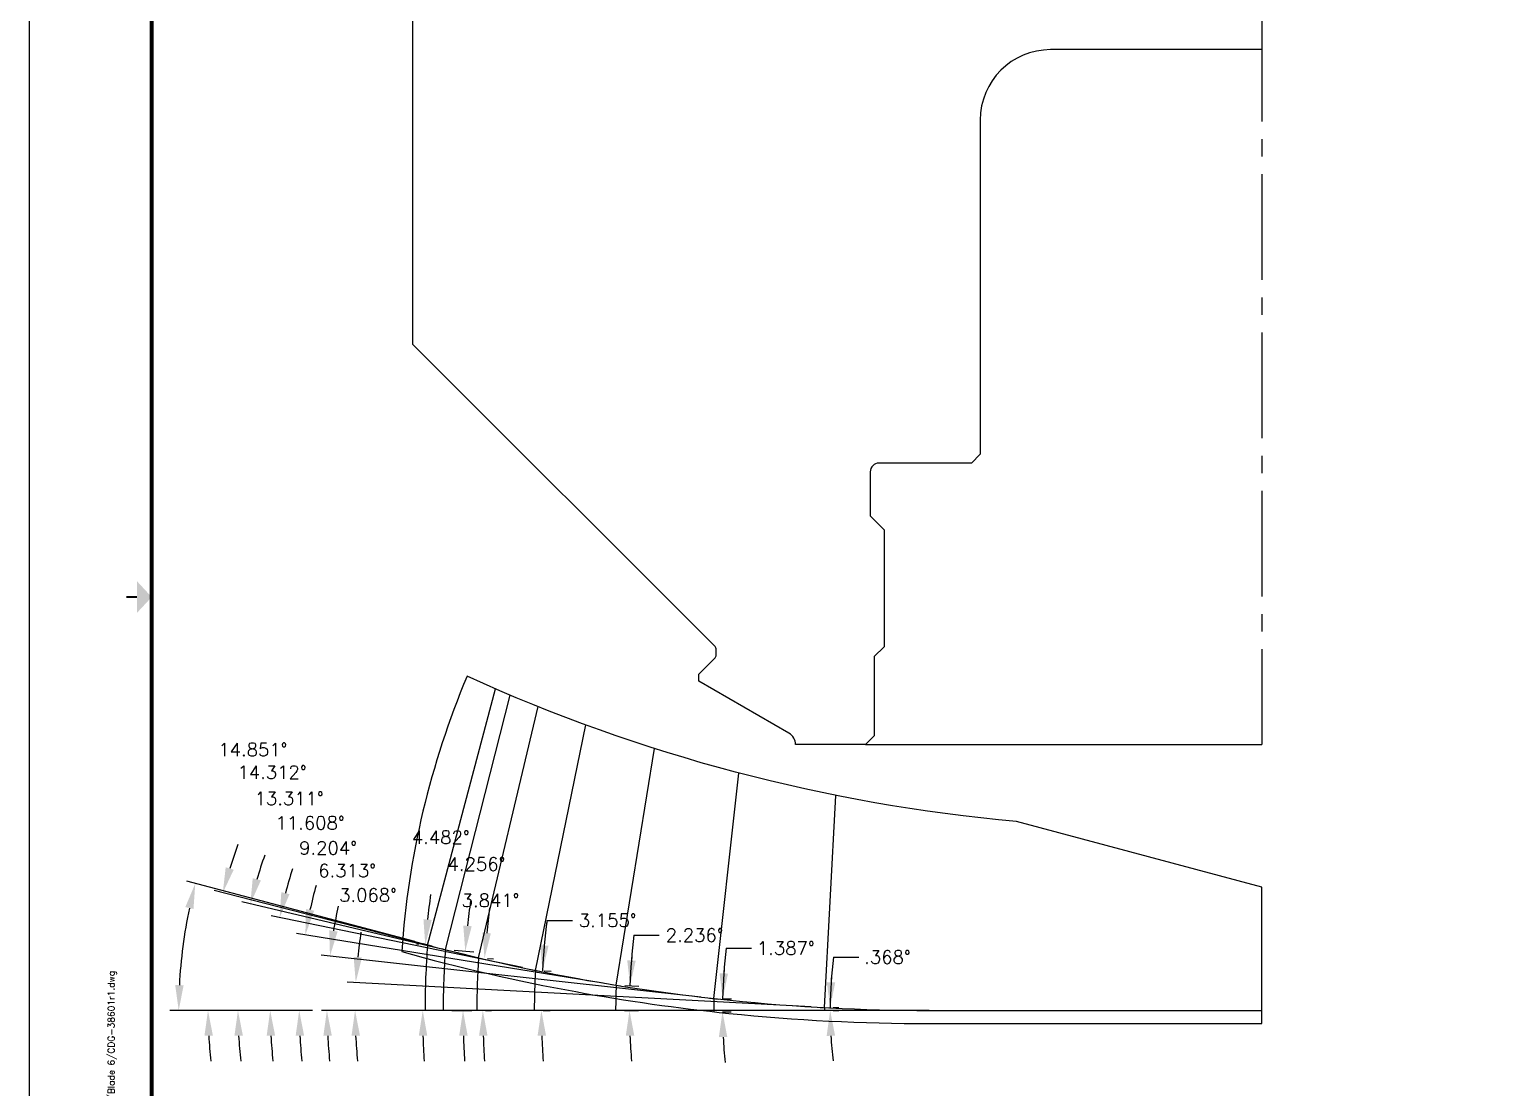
# Model space of a CAD drawing. Header units: inches. Extents: x -34 to 34, y 0 to 22.
# Drawn here: x -34 to -23.61, y 7.51 to 15.03 of the extents above; entities that cross this region are included whole.
import ezdxf
from ezdxf.enums import TextEntityAlignment as Align

# ---------------------------------------------------------------- set-up
doc = ezdxf.new("R2010")
doc.units = ezdxf.units.IN
doc.header["$MEASUREMENT"] = 0
doc.header["$PDMODE"] = 35
doc.linetypes.add('CENTER2', pattern=[1.125, 0.75, -0.125, 0.125, -0.125])
doc.layers.get('Defpoints').update_dxf_attribs({"color": 10})
doc.layers.add('Dims', color=4, linetype='Continuous')
doc.layers.add('Title Block', color=7, linetype='Continuous')
doc.styles.add('RomanD', font='romand.shx', dxfattribs={"width": 0.9})
doc.styles.add('RomanS', font='romans')
doc.dimstyles.new('Copy of Standard', dxfattribs={"dimtxt": 0.094, "dimasz": 0.18, "dimexe": 0.0625, "dimexo": 0.0625, "dimgap": 0.045, "dimtad": 0, "dimtih": 1, "dimtoh": 1, "dimdec": 4, "dimzin": 4, "dimdsep": 46, "dimtxsty": 'RomanS', "dimcen": 0.09, "dimadec": 3, "dimazin": 1, "dimtfac": 1, "dimtdec": 4, "dimtofl": 0, "dimtmove": 0, "dimatfit": 1, "dimfxl": 1, "dimtolj": 1, "dimtzin": 0, "dimarcsym": 0})

# ---------------------------------------------------------------- blocks, each defined once
blk = doc.blocks.new('COT_Dblock')
at = {"layer": 'Title Block', "color": 8}
blk.add_lwpolyline([(0, 0), (34, 0), (34, 22), (0, 22)], close=True, dxfattribs=at)
at = {"layer": 'Title Block', "const_width": 0.03}
blk.add_lwpolyline([(33.13, 21.25), (0.87, 21.25), (0.87, 0.75), (33.13, 0.75)], close=True, dxfattribs=at)
at = {"layer": 'Title Block', "const_width": 0.015}
blk.add_lwpolyline([(0.69, 11), (0.765, 11)], dxfattribs=at)
at = {"layer": 'Title Block'}
blk.add_solid([(0.765, 10.887), (0.765, 11.113), (0.87, 11)], dxfattribs=at)
at = {"layer": 'Title Block', "color": 1, "style": 'RomanS', "flags": 8}
for tag, p in [('FNAME', (0.62, 3.75)), ('REVDATE', (0.62, 2.25)), ('USER', (0.62, 0.75))]:
    blk.add_attdef(tag, text='', height=0.047, rotation=90, dxfattribs=at).set_placement(p, align=Align.BOTTOM_LEFT)
at = {"layer": 'Title Block', "color": 3, "style": 'RomanS', "flags": 8}
blk.add_attdef('DRAWN', text='', height=0.11, dxfattribs=at).set_placement((28.7, 1.984), align=Align.MIDDLE_CENTER)
for tag, p in [('DDATE', (28.356, 1.672)), ('CHECK', (28.356, 1.406)), ('MATRL', (28.356, 1.149)), ('PDATE', (28.356, 0.883)), ('SCALE', (29.896, 0.855)), ('SHEET', (32.005, 0.855))]:
    blk.add_attdef(tag, text='', height=0.094, dxfattribs=at).set_placement(p, align=Align.MIDDLE_LEFT)
at = {"layer": 'Title Block', "color": 3, "style": 'RomanD', "width": 0.9, "flags": 8}
for tag, height, p in [('TITL1', 0.125, (31.337, 1.684)), ('TITL2', 0.094, (31.337, 1.514)), ('TITL3', 0.094, (31.337, 1.374))]:
    blk.add_attdef(tag, text='', height=height, dxfattribs=at).set_placement(p, align=Align.MIDDLE_CENTER)
at = {"layer": 'Title Block', "color": 3, "style": 'RomanS', "flags": 8}
for tag, p in [('FSCM#', (30.337, 1.121)), ('DWG#', (31.81, 1.121)), ('REV#', (32.97, 1.121))]:
    blk.add_attdef(tag, text='', height=0.094, dxfattribs=at).set_placement(p, align=Align.TOP_CENTER)
blk = doc.blocks.new('*D48')
at = {"layer": 'Defpoints', "color": 0, "transparency": 16777216}
for p in [(-31.684, 8.129), (-31.924, 8.063), (-28.381, 8.085), (-28.318, 8.082), (-27.605, 8.063)]:
    blk.add_point(p, dxfattribs=at)
at = {"layer": 'Dims', "color": 0, "lineweight": -2, "transparency": 16777216}
blk.add_line((-28.443, 8.088), (-31.742, 8.265), dxfattribs=at)
for start, end in [(171.3676, 174.1499), (182.7823, 185.5646)]:
    blk.add_arc((-27.978, 8.063), 3.707, start, end, dxfattribs=at)
at = {"layer": 'Dims', "color": 0, "transparency": 16777216}
for points in [[(-31.636, 8.439), (-31.695, 8.443), (-31.68, 8.262)], [(-31.71, 7.883), (-31.65, 7.884), (-31.685, 8.063)]]:
    blk.add_solid(points, dxfattribs=at)
at = {"layer": 'Dims', "color": 0, "transparency": 16777216, "insert": (-31.593, 8.883), "char_height": 0.094, "attachment_point": 5, "style": 'RomanS'}
blk.add_mtext('\\A1;3.068°', dxfattribs=at)
blk = doc.blocks.new('*D49')
at = {"layer": 'Defpoints', "color": 0, "transparency": 16777216}
for p in [(-28.35, 8.083), (-28.35, 8.063), (-28.309, 8.07), (-25.243, 8.063)]:
    blk.add_point(p, dxfattribs=at)
at = {"layer": 'Dims', "color": 0, "lineweight": -2, "transparency": 16777216}
for p, q in [((-28.286, 8.442), (-28.106, 8.442)), ((-28.287, 8.083), (-28.247, 8.083)), ((-28.287, 8.063), (-28.247, 8.063))]:
    blk.add_line(p, q, dxfattribs=at)
for start, end in [(172.9016, 179.6325), (172.9045, 176.2685), (183.364, 186.728)]:
    blk.add_arc((-25.243, 8.063), 3.066, start, end, dxfattribs=at)
at = {"layer": 'Dims', "color": 0, "transparency": 16777216}
for points in [[(-28.273, 8.262), (-28.333, 8.264), (-28.309, 8.083)], [(-28.334, 7.882), (-28.274, 7.884), (-28.309, 8.063)]]:
    blk.add_solid(points, dxfattribs=at)
at = {"layer": 'Dims', "color": 0, "transparency": 16777216, "insert": (-27.902, 8.442), "char_height": 0.094, "attachment_point": 5, "style": 'RomanS'}
blk.add_mtext('\\A1;.368°', dxfattribs=at)
blk = doc.blocks.new('*D50')
at = {"layer": 'Defpoints', "color": 0, "transparency": 16777216}
for p in [(-29.135, 8.148), (-29.135, 8.053), (-29.074, 8.084), (-25.243, 8.063)]:
    blk.add_point(p, dxfattribs=at)
at = {"layer": 'Dims', "color": 0, "lineweight": -2, "transparency": 16777216}
for p, q in [((-29.049, 8.505), (-28.869, 8.505)), ((-29.072, 8.146), (-29.011, 8.145)), ((-29.073, 8.054), (-29.012, 8.054))]:
    blk.add_line(p, q, dxfattribs=at)
for start, end in [(173.373, 178.7586), (173.3745, 176.0666), (182.8376, 185.5296)]:
    blk.add_arc((-25.243, 8.063), 3.831, start, end, dxfattribs=at)
at = {"layer": 'Dims', "color": 0, "transparency": 16777216}
for points in [[(-29.035, 8.325), (-29.095, 8.327), (-29.073, 8.146)], [(-29.1, 7.873), (-29.04, 7.874), (-29.074, 8.054)]]:
    blk.add_solid(points, dxfattribs=at)
at = {"layer": 'Dims', "color": 0, "transparency": 16777216, "insert": (-28.624, 8.505), "char_height": 0.094, "attachment_point": 5, "style": 'RomanS'}
blk.add_mtext('\\A1;1.387°', dxfattribs=at)
blk = doc.blocks.new('*D51')
at = {"layer": 'Defpoints', "color": 0, "transparency": 16777216}
for p in [(-31.882, 8.192), (-29.166, 8.151), (-29.104, 8.144), (-31.924, 8.063), (-27.605, 8.063)]:
    blk.add_point(p, dxfattribs=at)
at = {"layer": 'Dims', "color": 0, "lineweight": -2, "transparency": 16777216}
blk.add_line((-29.228, 8.158), (-31.926, 8.456), dxfattribs=at)
for start, end in [(167.8138, 170.7503), (182.9365, 185.873)]:
    blk.add_arc((-28.372, 8.063), 3.512, start, end, dxfattribs=at)
at = {"layer": 'Dims', "color": 0, "transparency": 16777216}
for points in [[(-31.809, 8.624), (-31.869, 8.632), (-31.863, 8.45)], [(-31.91, 7.883), (-31.85, 7.884), (-31.885, 8.063)]]:
    blk.add_solid(points, dxfattribs=at)
at = {"layer": 'Dims', "color": 0, "transparency": 16777216, "insert": (-31.741, 9.056), "char_height": 0.094, "attachment_point": 5, "style": 'RomanS'}
blk.add_mtext('\\A1;6.313°', dxfattribs=at)
blk = doc.blocks.new('*D52')
at = {"layer": 'Defpoints', "color": 0, "transparency": 16777216}
for p in [(-32.077, 8.243), (-29.861, 8.247), (-29.799, 8.237), (-31.924, 8.063), (-27.605, 8.063)]:
    blk.add_point(p, dxfattribs=at)
at = {"layer": 'Dims', "color": 0, "lineweight": -2, "transparency": 16777216}
for p, q in [((-29.922, 8.257), (-32.1, 8.61)), ((-31.987, 8.063), (-32.144, 8.063))]:
    blk.add_line(p, q, dxfattribs=at)
for start, end in [(164.6502, 167.7229), (183.0727, 186.1453)]:
    blk.add_arc((-28.725, 8.063), 3.357, start, end, dxfattribs=at)
at = {"layer": 'Dims', "color": 0, "transparency": 16777216}
for points in [[(-31.975, 8.772), (-32.034, 8.783), (-32.038, 8.6)], [(-32.107, 7.883), (-32.047, 7.884), (-32.082, 8.063)]]:
    blk.add_solid(points, dxfattribs=at)
at = {"layer": 'Dims', "color": 0, "transparency": 16777216, "insert": (-31.877, 9.217), "char_height": 0.094, "attachment_point": 5, "style": 'RomanS'}
blk.add_mtext('\\A1;9.204°', dxfattribs=at)
blk = doc.blocks.new('*D53')
at = {"layer": 'Defpoints', "color": 0, "transparency": 16777216}
for p in [(-29.83, 8.242), (-29.734, 8.122), (-29.833, 8.063), (-25.243, 8.063)]:
    blk.add_point(p, dxfattribs=at)
at = {"layer": 'Dims', "color": 0, "lineweight": -2, "transparency": 16777216}
for p, q in [((-29.703, 8.597), (-29.523, 8.597)), ((-29.767, 8.24), (-29.669, 8.236)), ((-29.771, 8.063), (-29.672, 8.063))]:
    blk.add_line(p, q, dxfattribs=at)
for start, end in [(173.1712, 177.7645), (173.1721, 175.4683), (182.2962, 184.5924)]:
    blk.add_arc((-25.243, 8.063), 4.492, start, end, dxfattribs=at)
at = {"layer": 'Dims', "color": 0, "transparency": 16777216}
for points in [[(-29.691, 8.416), (-29.751, 8.42), (-29.731, 8.239)], [(-29.761, 7.883), (-29.701, 7.884), (-29.735, 8.063)]]:
    blk.add_solid(points, dxfattribs=at)
at = {"layer": 'Dims', "color": 0, "transparency": 16777216, "insert": (-29.272, 8.597), "char_height": 0.094, "attachment_point": 5, "style": 'RomanS'}
blk.add_mtext('\\A1;2.236°', dxfattribs=at)
blk = doc.blocks.new('*D54')
at = {"layer": 'Defpoints', "color": 0, "transparency": 16777216}
for p in [(-30.434, 8.354), (-30.373, 8.341), (-32.28, 8.284), (-31.924, 8.063), (-27.605, 8.063)]:
    blk.add_point(p, dxfattribs=at)
at = {"layer": 'Dims', "color": 0, "lineweight": -2, "transparency": 16777216}
for p, q in [((-30.495, 8.367), (-32.282, 8.734)), ((-31.987, 8.063), (-32.35, 8.063))]:
    blk.add_line(p, q, dxfattribs=at)
for start, end in [(162.0809, 165.2363), (183.1554, 186.3107)]:
    blk.add_arc((-29.019, 8.063), 3.269, start, end, dxfattribs=at)
at = {"layer": 'Dims', "color": 0, "transparency": 16777216}
for points in [[(-32.151, 8.889), (-32.209, 8.903), (-32.221, 8.721)], [(-32.313, 7.883), (-32.253, 7.884), (-32.288, 8.063)]]:
    blk.add_solid(points, dxfattribs=at)
at = {"layer": 'Dims', "color": 0, "transparency": 16777216, "insert": (-32.004, 9.395), "char_height": 0.094, "attachment_point": 5, "style": 'RomanS'}
blk.add_mtext('\\A1;11.608°', dxfattribs=at)
blk = doc.blocks.new('*D55')
at = {"layer": 'Defpoints', "color": 0, "transparency": 16777216}
for p in [(-30.404, 8.348), (-30.36, 8.157), (-30.411, 8.063), (-25.243, 8.063)]:
    blk.add_point(p, dxfattribs=at)
at = {"layer": 'Dims', "color": 0, "lineweight": -2, "transparency": 16777216}
for p, q in [((-30.321, 8.703), (-30.141, 8.703)), ((-30.341, 8.344), (-30.291, 8.342)), ((-30.349, 8.063), (-30.299, 8.063))]:
    blk.add_line(p, q, dxfattribs=at)
for start, end in [(172.8145, 176.8453), (172.8151, 174.8302), (182.0151, 184.0302)]:
    blk.add_arc((-25.243, 8.063), 5.118, start, end, dxfattribs=at)
at = {"layer": 'Dims', "color": 0, "transparency": 16777216}
for points in [[(-30.31, 8.522), (-30.37, 8.527), (-30.353, 8.345)], [(-30.388, 7.883), (-30.328, 7.884), (-30.361, 8.063)]]:
    blk.add_solid(points, dxfattribs=at)
at = {"layer": 'Dims', "color": 0, "transparency": 16777216, "insert": (-29.89, 8.703), "char_height": 0.094, "attachment_point": 5, "style": 'RomanS'}
blk.add_mtext('\\A1;3.155°', dxfattribs=at)
blk = doc.blocks.new('*D56')
at = {"layer": 'Defpoints', "color": 0, "transparency": 16777216}
for p in [(-31.17, 8.528), (-31.202, 8.219), (-31.188, 8.063), (-25.243, 8.063)]:
    blk.add_point(p, dxfattribs=at)
at = {"layer": 'Dims', "color": 0, "lineweight": -2, "transparency": 16777216}
for p, q in [((-31.232, 8.533), (-31.249, 8.534)), ((-31.25, 8.063), (-31.267, 8.063))]:
    blk.add_line(p, q, dxfattribs=at)
for start, end in [(172.0583, 173.7883), (181.73, 183.46)]:
    blk.add_arc((-25.243, 8.063), 5.962, start, end, dxfattribs=at)
at = {"layer": 'Dims', "color": 0, "transparency": 16777216}
for points in [[(-31.14, 8.706), (-31.199, 8.711), (-31.186, 8.529)], [(-31.232, 7.883), (-31.172, 7.884), (-31.204, 8.063)]]:
    blk.add_solid(points, dxfattribs=at)
at = {"layer": 'Dims', "color": 0, "transparency": 16777216, "insert": (-31.076, 9.293), "char_height": 0.094, "attachment_point": 5, "style": 'RomanS'}
blk.add_mtext('\\A1;4.482°', dxfattribs=at)
blk = doc.blocks.new('*D57')
at = {"layer": 'Defpoints', "color": 0, "transparency": 16777216}
for p in [(-31.2, 8.536), (-31.139, 8.52), (-32.925, 8.367), (-31.924, 8.063), (-27.605, 8.063)]:
    blk.add_point(p, dxfattribs=at)
at = {"layer": 'Dims', "color": 0, "lineweight": -2, "transparency": 16777216}
for p, q in [((-31.26, 8.552), (-32.881, 8.982)), ((-31.987, 8.063), (-33.001, 8.063))]:
    blk.add_line(p, q, dxfattribs=at)
blk.add_arc((-29.418, 8.063), 3.52, 168.0788, 177.07, dxfattribs=at)
at = {"layer": 'Dims', "color": 0, "transparency": 16777216}
for points in [[(-32.891, 8.797), (-32.833, 8.784), (-32.82, 8.966)], [(-32.903, 8.242), (-32.963, 8.244), (-32.938, 8.063)]]:
    blk.add_solid(points, dxfattribs=at)
at = {"layer": 'Dims', "color": 0, "transparency": 16777216, "insert": (-32.411, 9.916), "char_height": 0.094, "attachment_point": 5, "style": 'RomanS'}
blk.add_mtext('\\A1;14.851°', dxfattribs=at)
blk = doc.blocks.new('*D58')
at = {"layer": 'Defpoints', "color": 0, "transparency": 16777216}
for p in [(-30.837, 8.444), (-30.777, 8.43), (-32.507, 8.318), (-31.924, 8.063), (-27.605, 8.063)]:
    blk.add_point(p, dxfattribs=at)
at = {"layer": 'Dims', "color": 0, "lineweight": -2, "transparency": 16777216}
for p, q in [((-30.898, 8.458), (-32.49, 8.835)), ((-31.987, 8.063), (-32.58, 8.063))]:
    blk.add_line(p, q, dxfattribs=at)
for start, end in [(160.4177, 163.5535), (183.1358, 186.2716)]:
    blk.add_arc((-29.228, 8.063), 3.289, start, end, dxfattribs=at)
at = {"layer": 'Dims', "color": 0, "transparency": 16777216}
for points in [[(-32.354, 8.987), (-32.412, 9.002), (-32.429, 8.821)], [(-32.542, 7.883), (-32.482, 7.884), (-32.517, 8.063)]]:
    blk.add_solid(points, dxfattribs=at)
at = {"layer": 'Dims', "color": 0, "transparency": 16777216, "insert": (-32.153, 9.569), "char_height": 0.094, "attachment_point": 5, "style": 'RomanS'}
blk.add_mtext('\\A1;13.311°', dxfattribs=at)
blk = doc.blocks.new('*D59')
at = {"layer": 'Defpoints', "color": 0, "transparency": 16777216}
for p in [(-30.807, 8.437), (-30.776, 8.187), (-30.82, 8.063), (-25.243, 8.063)]:
    blk.add_point(p, dxfattribs=at)
at = {"layer": 'Dims', "color": 0, "lineweight": -2, "transparency": 16777216}
for p, q in [((-30.745, 8.433), (-30.702, 8.43)), ((-30.757, 8.063), (-30.715, 8.063))]:
    blk.add_line(p, q, dxfattribs=at)
for start, end in [(172.4318, 174.2953), (181.8636, 183.7271)]:
    blk.add_arc((-25.243, 8.063), 5.534, start, end, dxfattribs=at)
at = {"layer": 'Dims', "color": 0, "transparency": 16777216}
for points in [[(-30.72, 8.611), (-30.78, 8.616), (-30.765, 8.434)], [(-30.804, 7.883), (-30.744, 7.884), (-30.777, 8.063)]]:
    blk.add_solid(points, dxfattribs=at)
at = {"layer": 'Dims', "color": 0, "transparency": 16777216, "insert": (-30.722, 8.845), "char_height": 0.094, "attachment_point": 5, "style": 'RomanS'}
blk.add_mtext('\\A1;3.841°', dxfattribs=at)
blk = doc.blocks.new('*D60')
at = {"layer": 'Defpoints', "color": 0, "transparency": 16777216}
for p in [(-31.073, 8.503), (-31.013, 8.487), (-32.718, 8.344), (-31.924, 8.063), (-27.605, 8.063)]:
    blk.add_point(p, dxfattribs=at)
at = {"layer": 'Dims', "color": 0, "lineweight": -2, "transparency": 16777216}
for p, q in [((-31.134, 8.518), (-32.685, 8.914)), ((-31.987, 8.063), (-32.792, 8.063))]:
    blk.add_line(p, q, dxfattribs=at)
for start, end in [(159.5812, 162.6344), (183.0532, 186.1064)]:
    blk.add_arc((-29.351, 8.063), 3.378, start, end, dxfattribs=at)
at = {"layer": 'Dims', "color": 0, "transparency": 16777216}
for points in [[(-32.547, 9.063), (-32.604, 9.08), (-32.625, 8.898)], [(-32.755, 7.883), (-32.695, 7.884), (-32.73, 8.063)]]:
    blk.add_solid(points, dxfattribs=at)
at = {"layer": 'Dims', "color": 0, "transparency": 16777216, "insert": (-32.275, 9.755), "char_height": 0.094, "attachment_point": 5, "style": 'RomanS'}
blk.add_mtext('\\A1;14.312°', dxfattribs=at)
blk = doc.blocks.new('*D61')
at = {"layer": 'Defpoints', "color": 0, "transparency": 16777216}
for p in [(-31.043, 8.495), (-30.916, 8.204), (-31.059, 8.063), (-25.243, 8.063)]:
    blk.add_point(p, dxfattribs=at)
at = {"layer": 'Dims', "color": 0, "lineweight": -2, "transparency": 16777216}
for p, q in [((-30.981, 8.49), (-30.84, 8.48)), ((-30.997, 8.063), (-30.855, 8.063))]:
    blk.add_line(p, q, dxfattribs=at)
for start, end in [(172.1095, 173.9269), (181.8174, 183.6348)]:
    blk.add_arc((-25.243, 8.063), 5.675, start, end, dxfattribs=at)
at = {"layer": 'Dims', "color": 0, "transparency": 16777216}
for points in [[(-30.856, 8.661), (-30.916, 8.666), (-30.902, 8.484)], [(-30.945, 7.883), (-30.885, 7.884), (-30.918, 8.063)]]:
    blk.add_solid(points, dxfattribs=at)
at = {"layer": 'Dims', "color": 0, "transparency": 16777216, "insert": (-30.822, 9.103), "char_height": 0.094, "attachment_point": 5, "style": 'RomanS'}
blk.add_mtext('\\A1;4.256°', dxfattribs=at)

msp = doc.modelspace()

# ---------------------------------------------------------------- linework, layer by layer
at = {"color": 5, "linetype": 'CENTER2'}
msp.add_line((-25.24289, 18.50417), (-25.24289, 9.95166), dxfattribs=at)
at = {"color": 7, "linetype": 'Continuous'}
for p, q in [((-31.27414, 12.79541), (-31.27414, 16.22249)), ((-25.24289, 14.88916), (-26.74289, 14.88916)), ((-27.24289, 14.38916), (-27.24289, 12.01416)), ((-29.12705, 10.64831), (-31.27414, 12.79541)), ((-27.30539, 11.95166), (-27.96164, 11.95166)), ((-27.24289, 12.01416), (-27.30539, 11.95166)), ((-28.02414, 11.88916), (-28.02414, 11.57666)), ((-28.02414, 11.57666), (-27.92524, 11.47776)), ((-27.92524, 11.47776), (-27.92524, 10.64681)), ((-29.11789, 10.5896), (-29.11789, 10.62621)), ((-27.92524, 10.64681), (-27.99539, 10.57666)), ((-29.24289, 10.45166), (-29.12705, 10.5675)), ((-27.99539, 10.57666), (-27.99539, 10.01416)), ((-29.24289, 10.40271), (-29.24289, 10.45166)), ((-28.60227, 10.03285), (-29.24289, 10.40271)), ((-27.99539, 10.01416), (-28.05789, 9.95166)), ((-28.05789, 9.95166), (-28.55539, 9.95166))]:
    msp.add_line(p, q, dxfattribs=at)
at = {"color": 1, "linetype": 'Continuous'}
msp.add_line((-27.60539, 8.06329), (-31.92424, 8.06329), dxfattribs=at)
at = {"color": 7, "linetype": 'Continuous'}
msp.add_lwpolyline([(-31.35366, 8.48064, 0.02267272), (-30.11683, 8.19664, 0.01963887), (-29.0284, 8.04205, 0.02546021), (-27.60539, 7.96954), (-25.24289, 7.96954), (-25.24289, 8.93829), (-26.98612, 9.40539, -0.08470989), (-30.88913, 10.43726, -0.08470989)], format="xyb", dxfattribs=at)
at = {"color": 1, "linetype": 'Continuous'}
msp.add_lwpolyline([(-31.3464, 8.57594, 0.0230059), (-30.10001, 8.28887, 0.01963887), (-29.01887, 8.13531, 0.02546021), (-27.60539, 8.06329), (-25.24289, 8.06329)], format="xyb", dxfattribs=at)
at = {"color": 7, "linetype": 'Continuous'}
for centre, radius, start, end in [((-26.74289, 14.38916), 0.5, 90, 180), ((-27.96164, 11.88916), 0.0625, 90, 180), ((-29.14914, 10.62621), 0.03125, 0, 45), ((-29.14914, 10.5896), 0.03125, 315, 0), ((-28.64914, 9.95166), 0.09375, 0, 60)]:
    msp.add_arc(centre, radius, start, end, dxfattribs=at)
msp.add_arc((-25.24289, 8.06329), 6.125, 157.195623, 176.092939)
at = {"layer": 'Dims'}
for p, q in [((-31.16969, 8.52783), (-30.68718, 10.34749)), ((-31.04315, 8.49491), (-30.58198, 10.30248)), ((-30.80705, 8.43687), (-30.38487, 10.22131)), ((-30.40361, 8.34773), (-30.04551, 10.091)), ((-29.82981, 8.24235), (-29.55734, 9.92381)), ((-29.13457, 8.14762), (-28.95733, 9.74969)), ((-28.34962, 8.08322), (-28.26883, 9.5907)), ((-31.13949, 8.51982), (-31.1999, 8.53584)), ((-31.07343, 8.50264), (-31.01287, 8.48719)), ((-30.83746, 8.44406), (-30.77664, 8.42968)), ((-30.43423, 8.35402), (-30.373, 8.34144)), ((-29.86066, 8.24735), (-29.79897, 8.23735)), ((-29.16563, 8.15106), (-29.10351, 8.14419)), ((-28.38082, 8.08489), (-28.31841, 8.08155))]:
    msp.add_line(p, q, dxfattribs=at)
for radius, start, end in [(5.94498, 175.518342, 180), (5.81629, 175.744235, 180), (5.57668, 176.158915, 180), (5.16855, 176.845277, 180), (4.59041, 177.764477, 180), (3.89259, 178.758602, 180.145529), (3.10679, 179.632472, 180)]:
    msp.add_arc((-25.24289, 8.06329), radius, start, end, dxfattribs=at)
at = {"layer": 'Title Block'}
msp.add_line((-28.05789, 9.95166), (-25.24289, 9.95166), dxfattribs=at)

# ---------------------------------------------------------------- block references
ref = msp.add_blockref('COT_Dblock', (-34, 0), dxfattribs=at)
ref.add_attrib('FNAME', 'http://37cx511/CapRock_Oil_Tools/Documents/Engineering EG/Component Drawings CDG/Bit Heads/Size 12.250/Blade 6/CDG-38601r1.dwg', dxfattribs={"color": 1, "height": 0.047, "rotation": 90, "style": 'RomanS', "flags": 8}).set_placement((-33.38, 3.75), align=Align.BOTTOM_LEFT)

# ---------------------------------------------------------------- dimensions: what is measured, and where the dimension line sits
at = {"layer": 'Dims'}
for base, line1, line2, picture, middle in [((-32.9249382, 8.3670655), ((-27.6053946, 8.0632917), (-31.9242354, 8.0632917)), ((-31.1394871, 8.5198222), (-31.1998993, 8.5358415)), '*D57', (-32.4110442, 9.9160651)), ((-32.7179, 8.34426), ((-27.60539, 8.06329), (-31.92424, 8.06329)), ((-31.07343, 8.50264), (-31.01287, 8.48719)), '*D60', (-32.27544, 9.75513)), ((-32.507437, 8.317754), ((-27.605395, 8.063292), (-31.924235, 8.063292)), ((-30.837459, 8.444065), (-30.776638, 8.429675)), '*D58', (-32.152542, 9.568782)), ((-32.280393, 8.283886), ((-27.605395, 8.063292), (-31.924235, 8.063292)), ((-30.434225, 8.354018), (-30.373004, 8.341442)), '*D54', (-32.004222, 9.39514)), ((-32.07686, 8.242964), ((-27.605395, 8.063292), (-31.924235, 8.063292)), ((-29.860661, 8.24735), (-29.798965, 8.237353)), '*D52', (-31.87709, 9.217263)), ((-31.8824104, 8.1922711), ((-27.6053946, 8.0632917), (-31.9242354, 8.0632917)), ((-29.1656295, 8.1510602), (-29.1035085, 8.1441875)), '*D51', (-31.7414822, 9.0563272)), ((-31.684262, 8.129451), ((-27.605395, 8.063292), (-31.924235, 8.063292)), ((-28.380822, 8.084893), (-28.318411, 8.081548)), '*D48', (-31.593162, 8.882686))]:
    dim = msp.add_angular_dim_2l(base=base, line1=line1, line2=line2, dimstyle='Copy of Standard', dxfattribs=at)
    dim.commit()
    dim.dimension.update_dxf_attribs({"geometry": picture, "text_midpoint": middle, "dimtype": 162})
for base, p1, p2, picture, middle in [((-31.20244, 8.21871), (-31.16969, 8.52783), (-31.18787, 8.06329), '*D56', (-31.07616, 9.2935)), ((-30.91619, 8.20379), (-31.04315, 8.49491), (-31.05918, 8.06329), '*D61', (-30.82189, 9.10291)), ((-30.77588, 8.18696), (-30.80705, 8.43687), (-30.81958, 8.06329), '*D59', (-30.72177, 8.84503))]:
    dim = msp.add_angular_dim_3p(base=base, center=(-25.24289, 8.06329), p1=p1, p2=p2, dimstyle='Copy of Standard', dxfattribs=at)
    dim.commit()
    dim.dimension.update_dxf_attribs({"geometry": picture, "text_midpoint": middle, "dimtype": 165})
for base, p1, p2, picture, middle in [((-30.36029, 8.15722), (-30.40361, 8.34773), (-30.41145, 8.06329), '*D55', (-29.89005, 8.7035)), ((-29.73425, 8.12171), (-29.82981, 8.24235), (-29.83331, 8.06329), '*D53', (-29.27186, 8.59738)), ((-29.0742, 8.08447), (-29.13457, 8.14762), (-29.13547, 8.0534), '*D50', (-28.62447, 8.50545)), ((-28.30911, 8.06985), (-28.34962, 8.08322), (-28.34968, 8.06329), '*D49', (-27.90171, 8.4422))]:
    dim = msp.add_angular_dim_3p(base=base, center=(-25.24289, 8.06329), p1=p1, p2=p2, dimstyle='Copy of Standard', dxfattribs=at)
    dim.commit()
    dim.dimension.update_dxf_attribs({"geometry": picture, "text_midpoint": middle})

doc.saveas('drawing.dxf')
